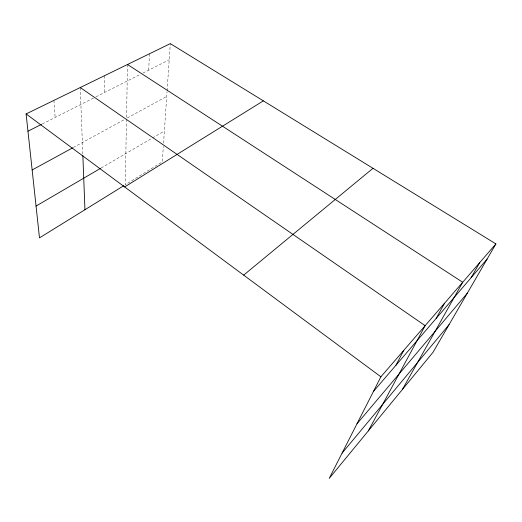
<?xml version="1.0" encoding="UTF-8"?>
<svg xmlns="http://www.w3.org/2000/svg" width="522" height="522" viewBox="0 0 522 522"><rect width="100%" height="100%" fill="white"/><g stroke="black" fill="none" stroke-linecap="round" stroke-linejoin="round"><path stroke-width="0.39" stroke-dasharray="2.61 1.96" d="M126.481 119.218L125.254 184.795L162.277 161.879L163.321 146.454M127.512 64.493L126.5 118.416L166.72 96.44M148.705 70.15L149.429 53.805M163.543 143.204L167.047 91.657M167.099 90.861L170.309 43.62M101.092 168.032L151.804 138.369M152.502 137.965L164.371 131.022M73.276 147.504L124.412 119.558M42.269 123.968L95.278 97.17M95.996 96.805L140.105 74.502M142.969 73.054L169.213 59.782M53.923 100.374L55.149 117.463M80.244 87.539L82.828 154.695M104.478 75.723L104.628 92.44"/><path stroke-width="0.78" d="M495.9 243.904L380.884 376.793L329.232 478.38L433.045 352.252L495.9 243.904L170.309 43.62L26.1 113.94L39.489 237.862L123.89 185.636M395.963 365.224L403.787 350.327M368.336 430.872L425.136 325.663L80.244 87.539M436.164 318.407L444.522 303.269M402.345 389.556L462.701 282.258L127.512 64.493M471.098 277.724L479.796 262.507M342.067 453.135L449.07 324.632M356.976 423.812L467.347 293.129M373.419 391.48L487.078 259.114M243.663 275.127L373.002 168.299M124.654 186.954L263.349 100.857M36.051 206.066L100.4 168.436M32.155 169.976L72.578 147.889M27.966 131.205L41.558 124.334M26.1 113.94L380.884 376.793M82.861 155.504L84.942 209.74"/></g></svg>
